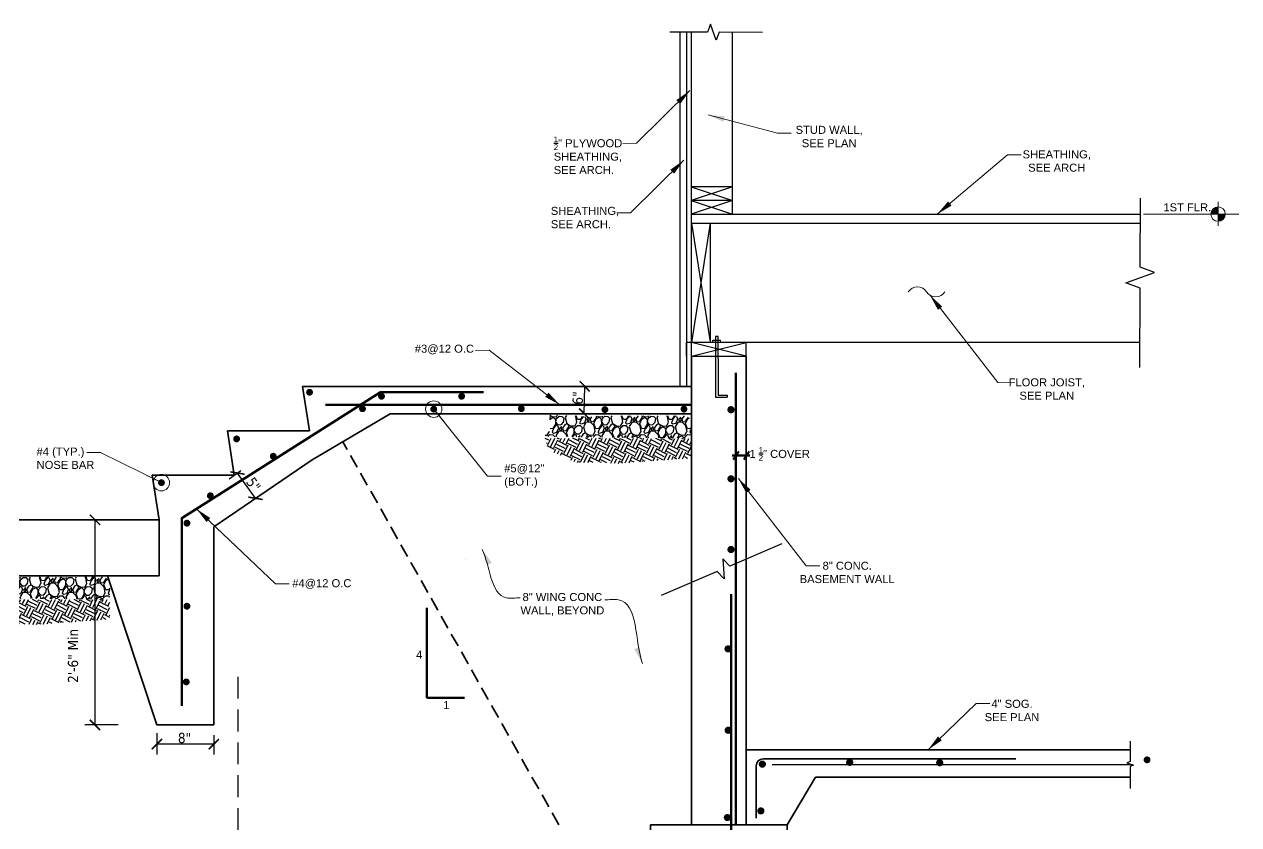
# Model space of a CAD drawing. Extents: x 4834 to 83801, y -13735 to 32221.
# Drawn here: x 12400.2 to 12577.9, y -4284.7 to -4167.7 of the extents above; entities that cross this region are included whole.
import ezdxf

# ---------------------------------------------------------------- set-up
doc = ezdxf.new("R2010")
doc.units = 0
doc.header["$LTSCALE"] = 8
doc.header["$MEASUREMENT"] = 0
for name, pattern in [('100776_PBASE$0$DASHED', [0.75, 0.5, -0.25]), ('DASHDOT', [1, 0.5, -0.25, 0, -0.25]), ('Dashed (½x)', [0.375, 0.25, -0.125])]:
    doc.linetypes.add(name, pattern=pattern)
doc.layers.get('0').update_dxf_attribs({"lineweight": 9})
doc.layers.get('DefPoints').update_dxf_attribs({"color": 17})
for name, color, linetype in [('A-TEXT', 6, 'Continuous'), ('DETAIL', 1, 'Continuous'), ('E.O.S', 10, 'Continuous'), ('S-ANNO-PATT', 101, 'Continuous'), ('S-BAR', 6, 'Continuous'), ('S-DIM', 3, 'Continuous'), ('S-SECT-CCON', 4, 'Continuous'), ('S-SECT-CONC', 193, 'Continuous'), ('S-SECT-MISC', 134, 'Continuous')]:
    doc.layers.add(name, color=color, linetype=linetype)
for name, color, linetype, lineweight in [('A-Wall-New', 1, 'Continuous', 50), ('DIM_DA', 4, 'Continuous', 25), ('TEXT', 6, 'Continuous', 25)]:
    doc.layers.add(name, color=color, linetype=linetype, lineweight=lineweight)
doc.layers.add('S-GRID LINE', color=8, linetype='DASHDOT', transparency=0.6)
doc.styles.add('ROOMS', font='arial.ttf', dxfattribs={"height": 8})
doc.styles.get("Standard").update_dxf_attribs({"font": 'stylu.ttf'})
doc.styles.add('TAHOMA 48', font='tahoma.ttf')
doc.linetypes.add('WWF', pattern='A,0.5,-0.28,["X",Standard,S=0.125,R=0,X=-0.125,Y=-0.0625],-0.12', length=0.9)
doc.dimstyles.new('arch1-12', dxfattribs={"dimtxt": 1.5, "dimasz": 1.5, "dimexe": 1.5, "dimexo": 1.5, "dimgap": 1.5, "dimtad": 1, "dimdec": 4, "dimzin": 3, "dimdsep": 46, "dimlunit": 4, "dimtxsty": 'Standard', "dimblk": 'ARCHTICK', "dimcen": 1.5, "dimadec": 0, "dimazin": 0, "dimtfac": 1, "dimtdec": 4, "dimtmove": 1, "dimatfit": 2, "dimfxl": 1, "dimtolj": 1, "dimtzin": 0, "dimarcsym": 0})
doc.dimstyles.new('Forum 24', dxfattribs={"dimscale": 24, "dimtxt": 0.1875, "dimasz": 0.09375, "dimexe": 0.0625, "dimexo": 0.0625, "dimgap": 0.125, "dimtad": 1, "dimdec": 4, "dimrnd": 1, "dimzin": 7, "dimdsep": 46, "dimlunit": 4, "dimtxsty": 'Standard', "dimblk": 'OBLIQUE', "dimblk1": 'DIMTICK', "dimblk2": 'OBLIQUE', "dimcen": -0.0625, "dimdle": 0.125, "dimclrd": 256, "dimclre": 256, "dimclrt": 256, "dimadec": 0, "dimazin": 0, "dimtfac": 1, "dimtdec": 4, "dimtmove": 1, "dimatfit": 3, "dimfxl": 0.0625, "dimtvp": 1.2, "dimfrac": 2, "dimtolj": 1, "dimtzin": 7, "dimlwd": 13, "dimarcsym": 0})

# ---------------------------------------------------------------- blocks, each defined once
blk = doc.blocks.new('_ArchTick')
at = {"color": 0, "linetype": 'ByBlock', "const_width": 0.15}
blk.add_lwpolyline([(-0.5, -0.5), (0.5, 0.5)], dxfattribs=at)
blk = doc.blocks.new('*D2764')
at = {"layer": 'A-TEXT', "color": 0, "lineweight": -2, "transparency": 16777216}
for p, q in [((12419.63, -4271.3), (12419.63, -4274.41)), ((12427.95, -4271.6), (12427.95, -4274.41)), ((12427.95, -4272.91), (12419.63, -4272.91))]:
    blk.add_line(p, q, dxfattribs=at)
at = {"layer": 'DefPoints', "color": 0, "transparency": 16777216}
for p in [(12419.63, -4269.8), (12427.95, -4270.1), (12419.63, -4272.91)]:
    blk.add_point(p, dxfattribs=at)
at = {"layer": 'A-TEXT', "color": 0, "lineweight": -2, "transparency": 16777216, "xscale": 1.5, "yscale": 1.5, "zscale": 1.5, "rotation": 180}
blk.add_blockref('_ArchTick', (12419.63, -4272.91), dxfattribs=at)
at = {"layer": 'A-TEXT', "color": 0, "lineweight": -2, "transparency": 16777216, "xscale": 1.5, "yscale": 1.5, "zscale": 1.5}
blk.add_blockref('_ArchTick', (12427.95, -4272.91), dxfattribs=at)
at = {"layer": 'A-TEXT', "color": 0, "transparency": 16777216, "insert": (12423.67, -4272.02), "char_height": 1.5, "attachment_point": 5, "style": 'TAHOMA 48'}
blk.add_mtext('\\A1;8"', dxfattribs=at)
blk = doc.blocks.new('_Oblique')
at = {"color": 0, "linetype": 'ByBlock', "lineweight": -2}
blk.add_line((-0.5, -0.5), (0.5, 0.5), dxfattribs=at)
blk = doc.blocks.new('DIMTICK')
for p, q in [((0, 1), (0, -1)), ((-1, 0), (1, 0))]:
    blk.add_line(p, q)
at = {"const_width": 0.141}
blk.add_lwpolyline([(0.707, 0.707), (-0.707, -0.707)], dxfattribs=at)
blk = doc.blocks.new('*D2765')
at = {"layer": 'A-TEXT', "color": 0, "lineweight": -2, "transparency": 16777216}
for p, q in [((12413.94, -4240.11), (12409.07, -4240.11)), ((12410.57, -4240.11), (12410.57, -4270.1)), ((12413.94, -4270.1), (12409.07, -4270.1))]:
    blk.add_line(p, q, dxfattribs=at)
at = {"layer": 'DefPoints', "color": 0, "transparency": 16777216}
for p in [(12415.44, -4240.11), (12410.57, -4270.1), (12415.44, -4270.1)]:
    blk.add_point(p, dxfattribs=at)
at = {"layer": 'A-TEXT', "color": 0, "lineweight": -2, "transparency": 16777216, "xscale": 1.5, "yscale": 1.5, "zscale": 1.5}
for p, rotation in [((12410.57, -4240.11), 90), ((12410.57, -4270.1), 270)]:
    blk.add_blockref('_ArchTick', p, dxfattribs=dict(at, rotation=rotation))
at = {"layer": 'A-TEXT', "color": 0, "transparency": 16777216, "insert": (12407.37, -4260.01), "char_height": 1.5, "attachment_point": 5, "rotation": 90, "style": 'TAHOMA 48'}
blk.add_mtext('\\A1;2\'-6" Min', dxfattribs=at)
blk = doc.blocks.new('*D2769')
at = {"layer": 'A-TEXT', "color": 0, "lineweight": -2, "transparency": 16777216}
for p, q in [((12431.91, -4232.94), (12430.21, -4234.15)), ((12434.05, -4236.97), (12431.43, -4233.28)), ((12434.38, -4236.74), (12432.83, -4237.84))]:
    blk.add_line(p, q, dxfattribs=at)
at = {"layer": 'DefPoints', "color": 0, "transparency": 16777216}
for p in [(12431.43, -4233.28), (12433.13, -4232.07), (12435.6, -4235.87)]:
    blk.add_point(p, dxfattribs=at)
at = {"layer": 'A-TEXT', "color": 0, "lineweight": -2, "transparency": 16777216, "xscale": 1.5, "yscale": 1.5, "zscale": 1.5}
for p, rotation in [((12431.43, -4233.28), 125.3866869716946), ((12434.05, -4236.97), 305.3866869716946)]:
    blk.add_blockref('_ArchTick', p, dxfattribs=dict(at, rotation=rotation))
at = {"layer": 'A-TEXT', "color": 0, "transparency": 16777216, "insert": (12433.76, -4234.94), "char_height": 1.5, "attachment_point": 5, "rotation": 305.3867, "style": 'TAHOMA 48'}
blk.add_mtext('\\A1;5"', dxfattribs=at)
blk = doc.blocks.new('*D2770')
at = {"layer": 'A-TEXT', "color": 0, "lineweight": -2, "transparency": 16777216}
for p, q in [((12483.62, -4220.63), (12480.71, -4220.58)), ((12482.14, -4224.6), (12482.21, -4220.6)), ((12483.62, -4224.63), (12480.64, -4224.58))]:
    blk.add_line(p, q, dxfattribs=at)
at = {"layer": 'DefPoints', "color": 0, "transparency": 16777216}
for p in [(12482.21, -4220.6), (12485.11, -4220.65), (12485.11, -4224.65)]:
    blk.add_point(p, dxfattribs=at)
at = {"layer": 'A-TEXT', "color": 0, "lineweight": -2, "transparency": 16777216, "xscale": 1.5, "yscale": 1.5, "zscale": 1.5}
for p, rotation in [((12482.21, -4220.6), 89.02474909010994), ((12482.14, -4224.6), 269.0247490901099)]:
    blk.add_blockref('_ArchTick', p, dxfattribs=dict(at, rotation=rotation))
at = {"layer": 'A-TEXT', "color": 0, "transparency": 16777216, "insert": (12481.21, -4222.31), "char_height": 1.5, "attachment_point": 5, "rotation": 89.0247, "style": 'TAHOMA 48'}
blk.add_mtext('\\A1;6"', dxfattribs=at)

msp = doc.modelspace()

# ---------------------------------------------------------------- hatches: boundary and pattern name
at = {"ltscale": 2}
h = msp.add_hatch(color=0, dxfattribs=at)
h.paths.add_polyline_path([(12574.85964, -4194.36144, 0.414213562), (12573.80124, -4195.41984), (12574.85964, -4195.41984)])
h.paths.add_polyline_path([(12575.91804, -4195.41984), (12574.85964, -4195.41984), (12574.85964, -4196.47824, 0.414213562)])
at = {"layer": 'S-ANNO-PATT', "transparency": 33554559}
h = msp.add_hatch(dxfattribs=at)
h.set_pattern_fill('GRAVEL', color=256, scale=3, angle=63.4203233)
h.set_pattern_definition([(291.433111, (11032.11981, -3395.50918), (13.407845635, -33.544443287), [0.403608, -39.957264]), (248.390064, (11032.2673, -3395.88488), (13.424969221, 33.537593852), [0.692604, -68.5677743]), (195.93077, (11032.01222, -3396.5288), (42.935586015, 12.06380759), [0.488364, -48.348098]), (330.694012, (11032.15945, -3397.91073), (-52.316454591, 29.529452739), [0.630714, -62.440674]), (356.253977, (11032.70944, -3398.21945), (-38.906896597, 2.693213166), [0.618465, -61.2281194]), (60.694012, (11033.32659, -3398.25985), (-29.529452739, -52.316454591), [0.630714, -62.440674]), (101.114564, (11033.6353, -3397.70986), (9.379156217, -48.3014640425), [0.834087, -82.5745456]), (135.675652, (11033.47452, -3396.89142), (-49.628378501, 48.3117381945), [0.787464, -77.9589645]), (184.849889, (11032.91117, -3396.3412), (-45.61681267, -4.01327819), [0.63285, -62.6522193]), (238.656682, (11032.28058, -3396.3947), (17.448521563, 28.170003466), [0.722496, -35.4022877]), (285.817761, (11031.90477, -3397.01177), (13.4044209173, -46.960850715), [0.934344, -92.500125]), (202.234398, (11033.51518, -3395.26804), (-25.493913887, -10.72661898), [0.318903, -31.5715344]), (234.889558, (11033.21999, -3395.38872), (22.816111949, 32.193555808), [0.606711, -60.064534]), (288.42032, (11032.871, -3395.885), (2.682939, -1.3423257), [0.424263, -3.8183777]), (266.618914, (11032.45512, -3395.91176), (1.3457504, 16.09934644), [0.228474, -22.6188453]), (355.221733, (11032.44165, -3396.13984), (-9.39114273, 1.34403804), [0.323109, -15.8323854]), (94.38408, (11032.76363, -3396.16675), (-1.33890097, 10.73346841), [0.524787, -16.9680687]), (224.985374, (11032.7235, -3395.6435), (5.3675904, 4.02355234), [0.379473, -9.10736]), (79.809864, (11031.6631, -3397.69594), (5.374439821, 30.856367197), [0.5316, -52.6285354]), (133.766499, (11031.75715, -3397.17273), (24.143026407, -25.497338604), [0.445983, -44.152223]), (356.618914, (11032.18693, -3395.37504), (-16.09934644, 1.3457504), [0.456945, -22.3903743]), (47.030783, (11032.64308, -3395.40199), (-21.472073904, -22.80241308), [0.5316, -52.6285354]), (42.864278, (11033.32652, -3398.5282), (-12.07750646, -10.7300437), [0.51264, -25.119371]), (358.195464, (11033.70227, -3398.17945), (-36.223957584, 1.35088748), [0.429534, -42.523929]), (130.221733, (11034.8833, -3396.69053), (-10.7300437, 12.07750646), [0.456945, -22.3903743]), (80.774348, (11034.58822, -3396.34163), (-6.718477866, -40.247509925), [0.502893, -49.786271]), (132.864278, (11034.22555, -3398.00517), (10.7300437, -12.07750646), [0.25632, -25.375691]), (164.730256, (11034.80275, -3396.8515), (-12.07408174, 2.68636373), [0.15297, -15.1440885]), (229.38408, (11034.6552, -3396.8112), (6.70991607, 6.70649136), [0.618465, -11.750852]), (249.429329, (11034.25257, -3397.2807), (10.740317849, 28.171715825), [0.57315, -56.7417695]), (7.11039, (11033.0051, -3396.2876), (-6.7082037, 0.00171236), [0.432666, -10.383988]), (56.57755, (11033.43444, -3396.234), (28.185414694, 42.925311863), [0.755382, -74.782688]), (124.36572, (11033.8505, -3395.60354), (13.41127035, -20.12803586), [0.308868, -30.5780224]), (153.42032, (11033.6762, -3395.3486), (-4.0252647, -1.3406133), [0.18, -2.82]), (183.67676, (11034.14523, -3397.29408), (24.149875842, 1.335476252), [0.416772, -41.26056]), (111.433111, (11033.72932, -3397.3208), (-13.407845635, 33.544443287), [0.807216, -39.553656]), (63.42032, (11033.4344, -3396.5694), (-1.3406133, 4.0252647), [0.78, -2.22]), (28.72517, (11033.78335, -3395.87185), (32.20382996, 17.433110335), [0.474342, -46.959823]), (317.474927, (11034.19932, -3395.64388), (9.38943037, -8.05224176), [0.436806, -21.4035237]), (271.066299, (11034.52124, -3395.93912), (1.3252021, -64.399098126), [0.711195, -70.4084225]), (238.846402, (11034.53447, -3396.6502), (-20.133172935, -33.535881494), [0.752397, -74.48722])])
h.paths.add_polyline_path([(12497.83025, -4228.20184), (12497.83025, -4225.5303), (12497.18018, -4224.90405), (12483.63516, -4224.94628), (12483.79025, -4225.10137), (12477.1055, -4224.71359), (12477.15705, -4227.14143), (12476.40485, -4227.25709), (12476.40485, -4227.94989)])
h = msp.add_hatch(dxfattribs=at)
h.set_pattern_fill('EARTH', color=256, scale=5.4, angle=63.4203233)
h.set_pattern_definition([(63.42032, (11033.1656, -3396.6936), (-0.603276, 1.8113691), [1.35, -1.35]), (63.42032, (11032.7128, -3396.4671), (-0.603276, 1.8113691), [1.35, -1.35]), (63.42032, (11032.2601, -3396.2406), (-0.603276, 1.8113691), [1.35, -1.35]), (153.42032, (11032.1847, -3396.0142), (-1.8113691, -0.603276), [1.35, -1.35]), (153.42032, (11032.4112, -3395.5614), (-1.8113691, -0.603276), [1.35, -1.35]), (153.42032, (11032.6377, -3395.1087), (-1.8113691, -0.603276), [1.35, -1.35])])
h.paths.add_polyline_path([(12497.83025, -4231.09243), (12497.83025, -4228.51062), (12497.52996, -4228.22134), (12476.40667, -4228.16571), (12476.88746, -4229.86205), (12481.0204, -4231.7534), (12484.32306, -4231.73946), (12487.18127, -4231.876)])
h = msp.add_hatch(dxfattribs=at)
h.set_pattern_fill('GRAVEL', color=256, scale=3, angle=63.4203233)
h.set_pattern_definition([(291.433111, (10947.01197, -3419.06916), (13.407845635, -33.544443287), [0.403608, -39.957264]), (248.390064, (10947.15946, -3419.44486), (13.424969221, 33.537593852), [0.692604, -68.5677743]), (195.93077, (10946.90438, -3420.08878), (42.935586015, 12.06380759), [0.488364, -48.348098]), (330.694012, (10947.05161, -3421.47071), (-52.316454591, 29.529452739), [0.630714, -62.440674]), (356.253977, (10947.6016, -3421.77943), (-38.906896597, 2.693213166), [0.618465, -61.2281194]), (60.694012, (10948.21875, -3421.81983), (-29.529452739, -52.316454591), [0.630714, -62.440674]), (101.114564, (10948.52746, -3421.26984), (9.379156217, -48.3014640425), [0.834087, -82.5745456]), (135.675652, (10948.36668, -3420.4514), (-49.628378501, 48.3117381945), [0.787464, -77.9589645]), (184.849889, (10947.80333, -3419.90118), (-45.61681267, -4.01327819), [0.63285, -62.6522193]), (238.656682, (10947.17274, -3419.95469), (17.448521563, 28.170003466), [0.722496, -35.4022877]), (285.817761, (10946.79693, -3420.57174), (13.4044209173, -46.960850715), [0.934344, -92.500125]), (202.234398, (10948.40734, -3418.82802), (-25.493913887, -10.72661898), [0.318903, -31.5715344]), (234.889558, (10948.11215, -3418.9487), (22.816111949, 32.193555808), [0.606711, -60.064534]), (288.42032, (10947.7632, -3419.445), (2.682939, -1.3423257), [0.424263, -3.8183777]), (266.618914, (10947.34728, -3419.47174), (1.3457504, 16.09934644), [0.228474, -22.6188453]), (355.221733, (10947.3338, -3419.6998), (-9.39114273, 1.34403804), [0.323109, -15.8323854]), (94.38408, (10947.6558, -3419.72673), (-1.33890097, 10.73346841), [0.524787, -16.9680687]), (224.985374, (10947.6157, -3419.2035), (5.3675904, 4.02355234), [0.379473, -9.10736]), (79.809864, (10946.55526, -3421.25592), (5.374439821, 30.856367197), [0.5316, -52.6285354]), (133.766499, (10946.6493, -3420.7327), (24.143026407, -25.497338604), [0.445983, -44.152223]), (356.618914, (10947.0791, -3418.935), (-16.09934644, 1.3457504), [0.456945, -22.3903743]), (47.030783, (10947.53524, -3418.96196), (-21.472073904, -22.80241308), [0.5316, -52.6285354]), (42.864278, (10948.21868, -3422.08816), (-12.07750646, -10.7300437), [0.51264, -25.119371]), (358.195464, (10948.59443, -3421.73943), (-36.223957584, 1.35088748), [0.429534, -42.523929]), (130.221733, (10949.77545, -3420.2505), (-10.7300437, 12.07750646), [0.456945, -22.3903743]), (80.774348, (10949.48038, -3419.90161), (-6.718477866, -40.247509925), [0.502893, -49.786271]), (132.864278, (10949.1177, -3421.56515), (10.7300437, -12.07750646), [0.25632, -25.375691]), (164.730256, (10949.6949, -3420.4115), (-12.07408174, 2.68636373), [0.15297, -15.1440885]), (229.38408, (10949.54734, -3420.3712), (6.70991607, 6.70649136), [0.618465, -11.750852]), (249.429329, (10949.14473, -3420.84067), (10.740317849, 28.171715825), [0.57315, -56.7417695]), (7.11039, (10947.89726, -3419.8475), (-6.7082037, 0.00171236), [0.432666, -10.383988]), (56.57755, (10948.3266, -3419.79398), (28.185414694, 42.925311863), [0.755382, -74.782688]), (124.36572, (10948.74267, -3419.16352), (13.41127035, -20.12803586), [0.308868, -30.5780224]), (153.42032, (10948.5683, -3418.9086), (-4.0252647, -1.3406133), [0.18, -2.82]), (183.67676, (10949.0374, -3420.85406), (24.149875842, 1.335476252), [0.416772, -41.26056]), (111.433111, (10948.62148, -3420.88079), (-13.407845635, 33.544443287), [0.807216, -39.553656]), (63.42032, (10948.3265, -3420.1294), (-1.3406133, 4.0252647), [0.78, -2.22]), (28.72517, (10948.67551, -3419.43183), (32.20382996, 17.433110335), [0.474342, -46.959823]), (317.474927, (10949.0915, -3419.20386), (9.38943037, -8.05224176), [0.436806, -21.4035237]), (271.066299, (10949.4134, -3419.4991), (1.3252021, -64.399098126), [0.711195, -70.4084225]), (238.846402, (10949.42663, -3420.21017), (-20.133172935, -33.535881494), [0.752397, -74.48722])])
h.paths.add_polyline_path([(12412.72241, -4251.76181), (12412.72241, -4249.09027), (12412.07234, -4248.46403), (12398.52732, -4248.50626), (12398.68241, -4248.66134), (12391.99766, -4248.27357), (12392.04921, -4250.70141), (12391.29701, -4250.81707), (12391.29701, -4251.50987)])
h = msp.add_hatch(dxfattribs=at)
h.set_pattern_fill('EARTH', color=256, scale=5.4, angle=63.4203233)
h.set_pattern_definition([(63.42032, (10948.0577, -3420.2536), (-0.603276, 1.8113691), [1.35, -1.35]), (63.42032, (10947.605, -3420.0271), (-0.603276, 1.8113691), [1.35, -1.35]), (63.42032, (10947.1522, -3419.8006), (-0.603276, 1.8113691), [1.35, -1.35]), (153.42032, (10947.0768, -3419.5741), (-1.8113691, -0.603276), [1.35, -1.35]), (153.42032, (10947.3033, -3419.1214), (-1.8113691, -0.603276), [1.35, -1.35]), (153.42032, (10947.5299, -3418.6686), (-1.8113691, -0.603276), [1.35, -1.35])])
h.paths.add_polyline_path([(12412.72241, -4254.65241), (12412.72241, -4252.0706), (12412.42212, -4251.78132), (12391.29883, -4251.72569), (12391.77962, -4253.42203), (12395.91256, -4255.31338), (12399.21522, -4255.29943), (12402.07343, -4255.43598)])

# ---------------------------------------------------------------- linework, layer by layer
at = {"color": 0, "ltscale": 2}
for p, q in [((12574.85964, -4197.16356), (12574.85964, -4193.64215)), ((12563.93977, -4195.41984), (12577.88835, -4195.41984))]:
    msp.add_line(p, q, dxfattribs=at)
msp.add_line((12502.0919, -4213.86403), (12502.0919, -4214.18816))
msp.add_circle((12574.85964, -4195.41984), 1.0584, dxfattribs=at)
for centre, radius, start, end in [((12530.89646, -4207.65589), 1.58853, 32.4933685, 147.5449423), ((12533.57258, -4205.94358), 1.58852, 212.7328931, 327.5450451)]:
    msp.add_arc(centre, radius, start, end)
at = {"layer": 'A-Wall-New'}
for p, q in [((12503.77424, -4230.73505), (12506.376, -4230.73505)), ((12504.76004, -4230.12636), (12503.94659, -4231.28369)), ((12506.2814, -4230.12636), (12505.46795, -4231.28369)), ((12459.09514, -4252.98176), (12459.09514, -4266.11625)), ((12459.09514, -4266.11625), (12464.60952, -4266.11625))]:
    msp.add_line(p, q, dxfattribs=at)
at = {"layer": 'DETAIL'}
msp.add_line((12464.79268, -4245.97281), (12464.79268, -4245.97281), dxfattribs=at)
at = {"layer": 'DIM_DA', "color": 2, "linetype": 'ByBlock'}
for p, q in [((12496.11874, -4168.86489), (12496.11874, -4214.06814)), ((12497.11226, -4168.86489), (12497.11226, -4195.43037)), ((12497.80875, -4168.86489), (12497.80875, -4195.43037)), ((12503.80875, -4168.86489), (12503.80875, -4195.43037)), ((12503.81148, -4191.42249), (12497.80875, -4191.42249)), ((12503.81148, -4191.42249), (12497.80875, -4193.42249)), ((12497.80875, -4191.42249), (12503.81148, -4193.42249)), ((12497.11226, -4193.81023), (12497.11226, -4220.611)), ((12503.81148, -4193.42462), (12497.80875, -4193.42462)), ((12503.81148, -4193.42462), (12497.80875, -4195.42462)), ((12497.80875, -4193.42462), (12503.81148, -4195.42462)), ((12497.82284, -4196.74869), (12497.82284, -4193.37839)), ((12497.82284, -4195.43037), (12563.54463, -4195.43037)), ((12497.82284, -4196.74869), (12563.53861, -4196.74869)), ((12497.82284, -4196.74869), (12500.57502, -4214.07597)), ((12497.82284, -4214.19048), (12497.82284, -4196.74869)), ((12500.57502, -4196.74869), (12497.82557, -4214.19116)), ((12500.57502, -4196.74869), (12500.57502, -4214.07597)), ((12496.11874, -4214.06814), (12496.11874, -4220.611)), ((12497.10942, -4216.19048), (12497.10942, -4214.18473)), ((12563.459, -4214.18473), (12497.11226, -4214.18473)), ((12497.82284, -4216.19048), (12505.82557, -4214.19048)), ((12505.82557, -4216.19048), (12497.82284, -4214.19048)), ((12497.82557, -4216.19048), (12497.82557, -4214.18473)), ((12505.82557, -4216.19048), (12505.82557, -4214.18473)), ((12497.82284, -4216.19048), (12505.82557, -4216.19048))]:
    msp.add_line(p, q, dxfattribs=at)
at = {"layer": 'E.O.S', "color": 4}
for p, q in [((12500.96586, -4214.18816), (12500.96586, -4213.86403)), ((12501.34535, -4216.56917), (12501.34535, -4222.19294)), ((12501.72339, -4216.56917), (12501.72339, -4221.87574)), ((12501.34535, -4222.19407), (12503.07117, -4222.19407)), ((12501.72339, -4221.87574), (12503.07117, -4221.87574)), ((12503.07117, -4221.87574), (12503.07117, -4222.19407))]:
    msp.add_line(p, q, dxfattribs=at)
for points in [[(12500.96586, -4213.86403), (12502.0919, -4213.86403)], [(12501.72339, -4216.56917), (12501.72339, -4213.32377), (12501.34535, -4213.32377), (12501.34535, -4216.56917)], [(12502.0919, -4214.18816), (12500.96586, -4214.18816)]]:
    msp.add_lwpolyline(points, dxfattribs=at)
at = {"layer": 'S-BAR', "const_width": 0.5}
for points in [[(12442.21068, -4221.46974, -1), (12441.71068, -4221.46974, -1)], [(12452.73267, -4222.05724, -1), (12452.23267, -4222.05724, -1)], [(12464.45641, -4222.05724, -1), (12463.95641, -4222.05724, -1)], [(12449.95731, -4223.87877, -1), (12449.45731, -4223.87877, -1)], [(12460.37966, -4223.93646, -1), (12459.87966, -4223.93646, -1)], [(12473.19238, -4223.87111, -1), (12472.69238, -4223.87111, -1)], [(12485.41674, -4224.00182, -1), (12484.91674, -4224.00182, -1)], [(12496.98742, -4223.93646, -1), (12496.48742, -4223.93646, -1)], [(12431.53863, -4228.28656, -1), (12431.03863, -4228.28656, -1)], [(12436.89968, -4230.82095, -1), (12436.39968, -4230.82095, -1)], [(12420.5426, -4234.68437, -1), (12420.0426, -4234.68437, -1)], [(12427.69784, -4236.59537, -1), (12427.19784, -4236.59537, -1)], [(12424.27162, -4240.60809, -1), (12423.77162, -4240.60809, -1)], [(12424.27162, -4252.74416, -1), (12423.77162, -4252.74416, -1)], [(12424.17276, -4263.81142, -1), (12423.67276, -4263.81142, -1)], [(12564.73032, -4275.19954, -1), (12564.23032, -4275.19954, -1)]]:
    msp.add_lwpolyline(points, format="xyb", close=True, dxfattribs=at)
at = {"layer": 'S-BAR', "transparency": 33554610, "const_width": 0.525}
for points in [[(12503.35047, -4224.01901, 1), (12503.87547, -4224.01901, 1)], [(12503.35162, -4234.11521, 1), (12503.87662, -4234.11521, 1)], [(12503.35414, -4244.45766, 1), (12503.87914, -4244.45766, 1)], [(12502.91988, -4258.98635, 1), (12503.44488, -4258.98635, 1)], [(12502.94016, -4270.87901, 1), (12503.46516, -4270.87901, 1)], [(12507.93921, -4275.83814, 1), (12508.46421, -4275.83814, 1)], [(12520.7185, -4275.5663, 1), (12521.2435, -4275.5663, 1)], [(12533.87846, -4275.62068, 1), (12534.40346, -4275.62068, 1)], [(12502.82226, -4283.63731, 1), (12503.34726, -4283.63731, 1)], [(12507.72242, -4282.66616, 1), (12508.24742, -4282.66616, 1)]]:
    msp.add_lwpolyline(points, format="xyb", close=True, dxfattribs=at)
at = {"layer": 'S-DIM', "linetype": 'Continuous'}
for points in [[(12508.21508, -4168.87121), (12501.87027, -4168.84224), (12501.44569, -4169.99241), (12500.61756, -4167.68441), (12500.19298, -4168.83458), (12494.66472, -4168.80934)], [(12563.40501, -4217.8707), (12563.45798, -4206.26876), (12561.35481, -4205.49238), (12565.57514, -4203.97809), (12563.47198, -4203.20171), (12563.51813, -4193.0929)]]:
    msp.add_lwpolyline(points, dxfattribs=at)
at = {"layer": 'S-GRID LINE', "linetype": '100776_PBASE$0$DASHED', "ltscale": 0.8}
msp.add_line((12431.46394, -4263.05744), (12431.46394, -4293.52695), dxfattribs=at)
at = {"layer": 'S-SECT-CCON', "flags": 128}
for points in [[(12511.05519, -4243.61748), (12503.43879, -4246.88193), (12502.43804, -4245.81626), (12502.60127, -4248.7355), (12501.60052, -4247.66983), (12493.38047, -4251.19301)], [(12562.00894, -4272.47894), (12562.00894, -4275.46208), (12561.51439, -4275.64208), (12562.50349, -4276.00208), (12562.00894, -4276.18208), (12562.00894, -4279.40166)]]:
    msp.add_lwpolyline(points, dxfattribs=at)
at = {"layer": 'S-SECT-CONC', "linetype": 'Continuous', "lineweight": 35}
for p, q in [((12497.83025, -4216.21319), (12497.83025, -4259.45863)), ((12505.83025, -4216.21319), (12505.83025, -4259.45863)), ((12441.946, -4227.111), (12440.946, -4220.611)), ((12440.946, -4220.611), (12497.83025, -4220.611)), ((12453.76154, -4224.611), (12497.83025, -4224.611)), ((12430.946, -4233.611), (12429.946, -4227.111)), ((12429.946, -4227.111), (12441.946, -4227.111)), ((12442.32621, -4231.35296), (12427.946, -4241.12361)), ((12419.946, -4240.111), (12418.946, -4233.611)), ((12418.946, -4233.611), (12430.946, -4233.611)), ((12407.11235, -4240.111), (12381.77603, -4240.111)), ((12419.946, -4240.111), (12407.11235, -4240.111)), ((12419.946, -4240.111), (12419.946, -4248.30335)), ((12427.946, -4241.12361), (12427.946, -4270.09834)), ((12419.946, -4248.30335), (12381.77603, -4248.30335)), ((12412.38752, -4248.30335), (12419.62995, -4270.09834)), ((12497.83025, -4259.33982), (12497.83025, -4284.67923)), ((12505.83025, -4259.33982), (12505.83025, -4284.67923)), ((12427.946, -4270.09834), (12419.62995, -4270.09834)), ((12505.83025, -4273.72653), (12562.00894, -4273.72653)), ((12511.83025, -4284.67923), (12515.97802, -4277.72653)), ((12515.97802, -4277.72653), (12562.00894, -4277.72653)), ((12491.83025, -4284.67923), (12491.83025, -4296.67923)), ((12491.83025, -4284.67923), (12511.83025, -4284.67923)), ((12511.83025, -4284.67923), (12511.83025, -4296.67923))]:
    msp.add_line(p, q, dxfattribs=at)
at = {"layer": 'S-SECT-CONC', "linetype": 'Dashed (½x)', "lineweight": 35, "transparency": 33554559}
msp.add_line((12478.42883, -4284.68265), (12446.82941, -4228.70237), dxfattribs=at)
at = {"layer": 'S-SECT-CONC', "linetype": 'Continuous', "lineweight": 35, "flags": 128}
msp.add_lwpolyline([(12442.32621, -4231.35296), (12453.76154, -4224.611)], dxfattribs=at)
at = {"layer": 'S-SECT-MISC', "linetype": 'Continuous', "lineweight": 50, "transparency": 33554610}
for p, q in [((12452.3393, -4221.46541), (12467.4267, -4221.46541)), ((12444.27935, -4223.30609), (12497.83025, -4223.30609))]:
    msp.add_line(p, q, dxfattribs=at)
at = {"layer": 'S-SECT-MISC', "linetype": 'WWF', "ltscale": 0.9}
msp.add_line((12562.35564, -4275.94827), (12509.64239, -4275.94827), dxfattribs=at)
at = {"layer": 'S-SECT-MISC', "linetype": 'Continuous', "lineweight": 50, "transparency": 33554610}
for points in [[(12504.31525, -4284.67923), (12504.31525, -4218.63218)], [(12423.25761, -4267.30703), (12423.25761, -4239.86439), (12452.3393, -4221.46541)]]:
    msp.add_lwpolyline(points, dxfattribs=at)
msp.add_lwpolyline([(12496.21958, -4295.29196), (12502.65205, -4295.29196, 0.414213562), (12503.65205, -4294.29196), (12503.65205, -4251.00742)], format="xyb", dxfattribs=at)
at = {"layer": 'S-SECT-MISC', "linetype": 'Continuous', "lineweight": 35}
msp.add_lwpolyline([(12507.30567, -4283.72741), (12507.30567, -4276.05717, -0.414213562), (12508.30567, -4275.05717), (12545.30632, -4275.05717)], format="xyb", dxfattribs=at)

# ---------------------------------------------------------------- texts
at = {"layer": 'TEXT', "char_height": 1.1705057, "attachment_point": 5, "style": 'ROOMS'}
for s, insert, width in [('\\A1;STUD WALL,\\PSEE PLAN', (12517.97147, -4184.0937), 17.1339517), ('\\A1;\\pxi-3,l4,ql,t4;{\\H0.7x;\\S1/2;}" PLYWOOD\\PSHEATHING,\\PSEE ARCH.', (12485.0765, -4186.83218), 17.1339517), ('\\A1;SHEATHING,\\PSEE ARCH', (12551.26969, -4187.67616), 17.1339517), ('\\A1;\\pxi-3,l4,ql,t4;SHEATHING,\\PSEE ARCH.', (12484.65489, -4195.93644), 17.1339517), ('\\A1;\\pxql;1ST FLR.', (12575.4379, -4194.44583), 17.1339517), ('\\A1;\\pxi-3,l5,ql,t5;#3@12 O.C', (12463.58727, -4215.21716), 17.1339517), ('\\A1;FLOOR JOIST,\\PSEE PLAN', (12549.81287, -4221.00232), 17.1339517), ('\\A1;\\pxi-3,l5,ql,t5;#4 (TYP.)\\PNOSE BAR', (12408.25059, -4231.12129), 17.1339517), ('\\A1;1 {\\H0.7x;\\S1/2;}" COVER', (12510.72934, -4230.4786), 17.1339517), ('\\A1;\\pxi-3,l5,ql,t5;#5@12"\\P(BOT.)', (12476.66237, -4233.72982), 17.1339517), ('\\A1;8" CONC.\\PBASEMENT WALL', (12520.61638, -4247.81191), 17.1339517), ('\\A1;\\pxi-3,l5,ql,t5;#4@12 O.C', (12445.65257, -4249.49586), 17.1339517), ('\\A1;8" WING CONC\\PWALL, BEYOND', (12478.94937, -4252.48584), 17.5005155), ('\\A1;\\pxi-3,l5,ql,t5;4', (12463.76828, -4259.83566), 17.1339517), ('\\A1;\\pxi-3,l5,ql,t5;1', (12467.74008, -4267.19157), 17.1339517), ('\\A1;4" SOG.\\PSEE PLAN', (12544.72442, -4267.99299), 17.1339517)]:
    msp.add_mtext(s, dxfattribs=dict(at, insert=insert, width=width))

# ---------------------------------------------------------------- dimensions: what is measured, and where the dimension line sits
at = {"layer": 'A-TEXT'}
for base, p1, p2, angle, text, picture, middle in [((12482.20968, -4220.60397), (12485.11482, -4224.65342), (12485.11482, -4220.65342), 89.0247491, '6"', '*D2770', (12483.48609, -4222.34709)), ((12431.43019, -4233.28405), (12435.60342, -4235.87023), (12433.13344, -4232.07421), 125.386687, '5"', '*D2769', (12431.91566, -4236.25093)), ((12410.56962, -4270.09834), (12415.44161, -4240.111), (12415.44161, -4270.09834), 90, '2\'-6" Min', '*D2765', (12409.64961, -4260.01013)), ((12419.62995, -4272.90897), (12427.946, -4270.09834), (12419.62995, -4269.80123), 180, '8"', '*D2764', (12423.67408, -4274.30576))]:
    dim = msp.add_linear_dim(base=base, p1=p1, p2=p2, angle=angle, text=text, dimstyle='arch1-12', override={"dimtxsty": 'TAHOMA 48'}, dxfattribs=at)
    dim.commit()
    dim.dimension.update_dxf_attribs({"geometry": picture, "text_midpoint": middle, "dimtype": 160})

# ---------------------------------------------------------------- leaders
at = {"layer": 'TEXT'}
for points, override in [([(12497.61407, -4177.36366), (12489.78842, -4185.07458), (12487.79194, -4185.09075)], {"dimasz": 0.1, "dimtad": 0}), ([(12500.2634, -4180.92714), (12510.43183, -4183.58233), (12512.42831, -4183.5985)], {"dimasz": 0.1, "dimtad": 0}), ([(12533.79363, -4195.43037), (12544.06043, -4186.74001), (12546.05691, -4186.75618)], {"dimasz": 0.1, "dimtad": 0}), ([(12496.73007, -4187.53934), (12488.90441, -4195.25026), (12486.90794, -4195.26643)], {"dimasz": 0.1, "dimtad": 0}), ([(12532.73279, -4207.29197), (12542.65643, -4220.05854), (12544.65291, -4220.07471)], {"dimasz": 0.1, "dimtad": 0}), ([(12478.57495, -4223.30609), (12468.25617, -4215.33625), (12466.25969, -4215.35242)], {"dimasz": 0.1, "dimtad": 0}), ([(12460.12966, -4223.93646), (12468.01132, -4233.71129), (12470.0078, -4233.72746)], {"dimasz": 0.1, "dimtad": 0, "dimldrblk": 'Origin'}), ([(12420.2926, -4234.68437), (12411.35662, -4230.25471), (12409.36014, -4230.27088)], {"dimasz": 0.1, "dimtad": 0, "dimldrblk": 'Origin'}), ([(12504.69473, -4234.06896), (12514.61836, -4246.83553), (12516.61484, -4246.8517)], {"dimasz": 0.1, "dimtad": 0}), ([(12425.41516, -4238.49939), (12437.00152, -4249.47733), (12438.998, -4249.4935)], {"dimasz": 0.1, "dimtad": 0}), ([(12532.45696, -4273.72653), (12539.46226, -4266.94304), (12541.45874, -4266.95921)], {"dimasz": 0.1, "dimtad": 0})]:
    msp.add_leader(points, dimstyle='Forum 24', override=override, dxfattribs=at)
at = {"layer": 'TEXT', "path_type": 1}
for points in [[(12467.19441, -4244.437), (12470.75207, -4251.50947), (12472.74854, -4251.52564)], [(12490.69183, -4261.12261), (12487.13417, -4251.8044), (12485.13769, -4251.82057)]]:
    msp.add_leader(points, dimstyle='Forum 24', override={"dimasz": 0.1, "dimtad": 0}, dxfattribs=at)

doc.saveas('drawing.dxf')
